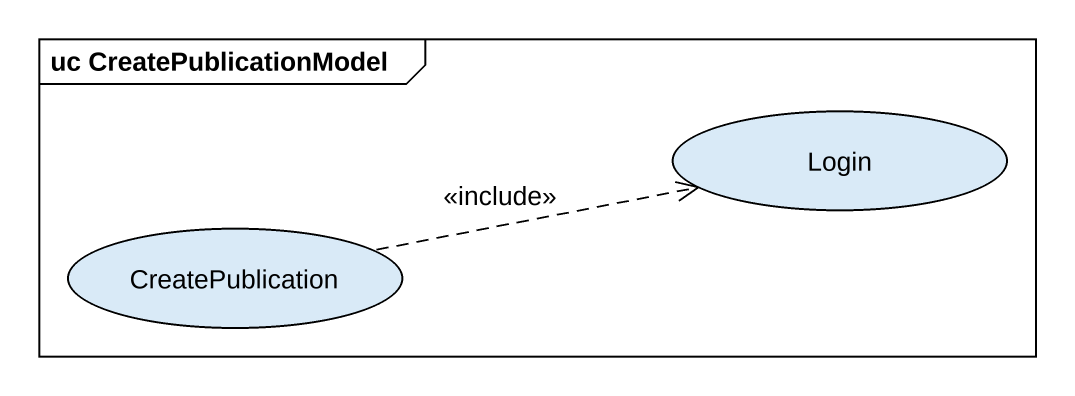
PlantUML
@startuml
mainframe uc CreatePublicationModel
usecase Login
usecase CreatePublication
CreatePublication .right.> Login : <<include>>
@enduml
